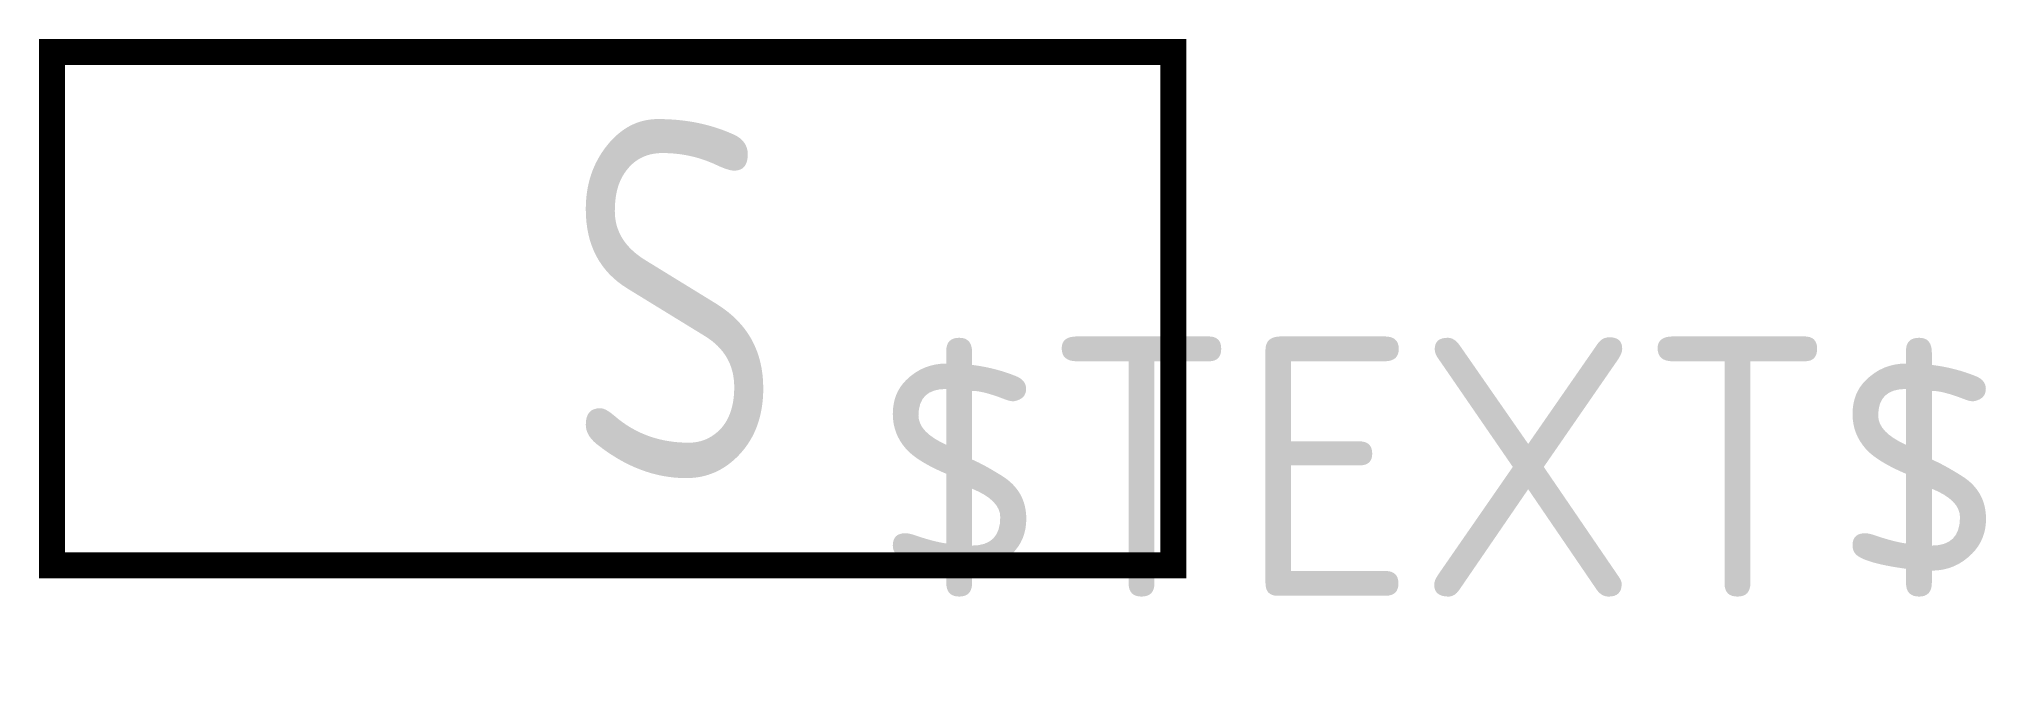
# Model space of a CAD drawing. Extents: x -0.74 to 1.76, y 0 to 0.83.
import ezdxf
from ezdxf.enums import TextEntityAlignment as Align

# ---------------------------------------------------------------- set-up
doc = ezdxf.new("R2010")
doc.units = 0
doc.header["$MEASUREMENT"] = 0
doc.styles.add('_TEL_DIM', font='TSSDENG', dxfattribs={"width": 0.6, "height": 3.5, "bigfont": 'TSSDCHN'})
doc.styles.add('hztxt', font='tssdeng.shx', dxfattribs={"bigfont": 'tssdchn.shx'})
doc.styles.add('ICDA-STYLE1', font='TSSDENG.shx', dxfattribs={"width": 0.7, "bigfont": 'TSSDCHN.shx'})

# ---------------------------------------------------------------- blocks, each defined once
blk = doc.blocks.new('$equip_U$00000656(Zhangyufeng)')
for p, q in [((-0.72, 0.8138), (-0.72, 0.1538)), ((0.72, 0.8138), (-0.72, 0.8138)), ((0.72, 0.1538), (0.72, 0.8138)), ((-0.72, 0.1538), (0.72, 0.1538))]:
    blk.add_line(p, q)
at = {"const_width": 0.0333}
blk.add_lwpolyline([(-0.72, 0.8138), (-0.72, 0.1538), (0.72, 0.1538), (0.72, 0.8138), (-0.72, 0.8138), (-0.72, 0.1538)], dxfattribs=at)
at = {"color": 7, "style": 'hztxt', "width": 0.8}
blk.add_text('S', height=0.4615, dxfattribs=at).set_placement((-0.0596, 0.266))
at = {"color": 7, "style": 'ICDA-STYLE1', "flags": 1}
for tag in ['A', 'REMARK']:
    blk.add_attdef(tag, text='', height=0.0000154, dxfattribs=at).set_placement((0, 0), align=Align.MIDDLE_CENTER)

msp = doc.modelspace()

# ---------------------------------------------------------------- linework, layer by layer
for p in [(0, 0.8138), (-0.72, 0.4838), (0.72, 0.4838), (0, 0.1538)]:
    msp.add_point(p)

# ---------------------------------------------------------------- block references
msp.add_blockref('$equip_U$00000656(Zhangyufeng)', (0, 0))

# ---------------------------------------------------------------- texts
at = {"color": 7, "style": '_TEL_DIM'}
msp.add_attdef('$TEXT$', text='D', height=0.3333, dxfattribs=at).set_placement((1.0618, 0.2804), align=Align.MIDDLE_CENTER)
at = {"color": 7, "style": '_TEL_DIM', "flags": 1}
for tag in ['A', 'REMARK']:
    msp.add_attdef(tag, text='吊装安全出口', height=0.0000167, dxfattribs=at).set_placement((0, 0), align=Align.MIDDLE_CENTER)

doc.saveas('drawing.dxf')
